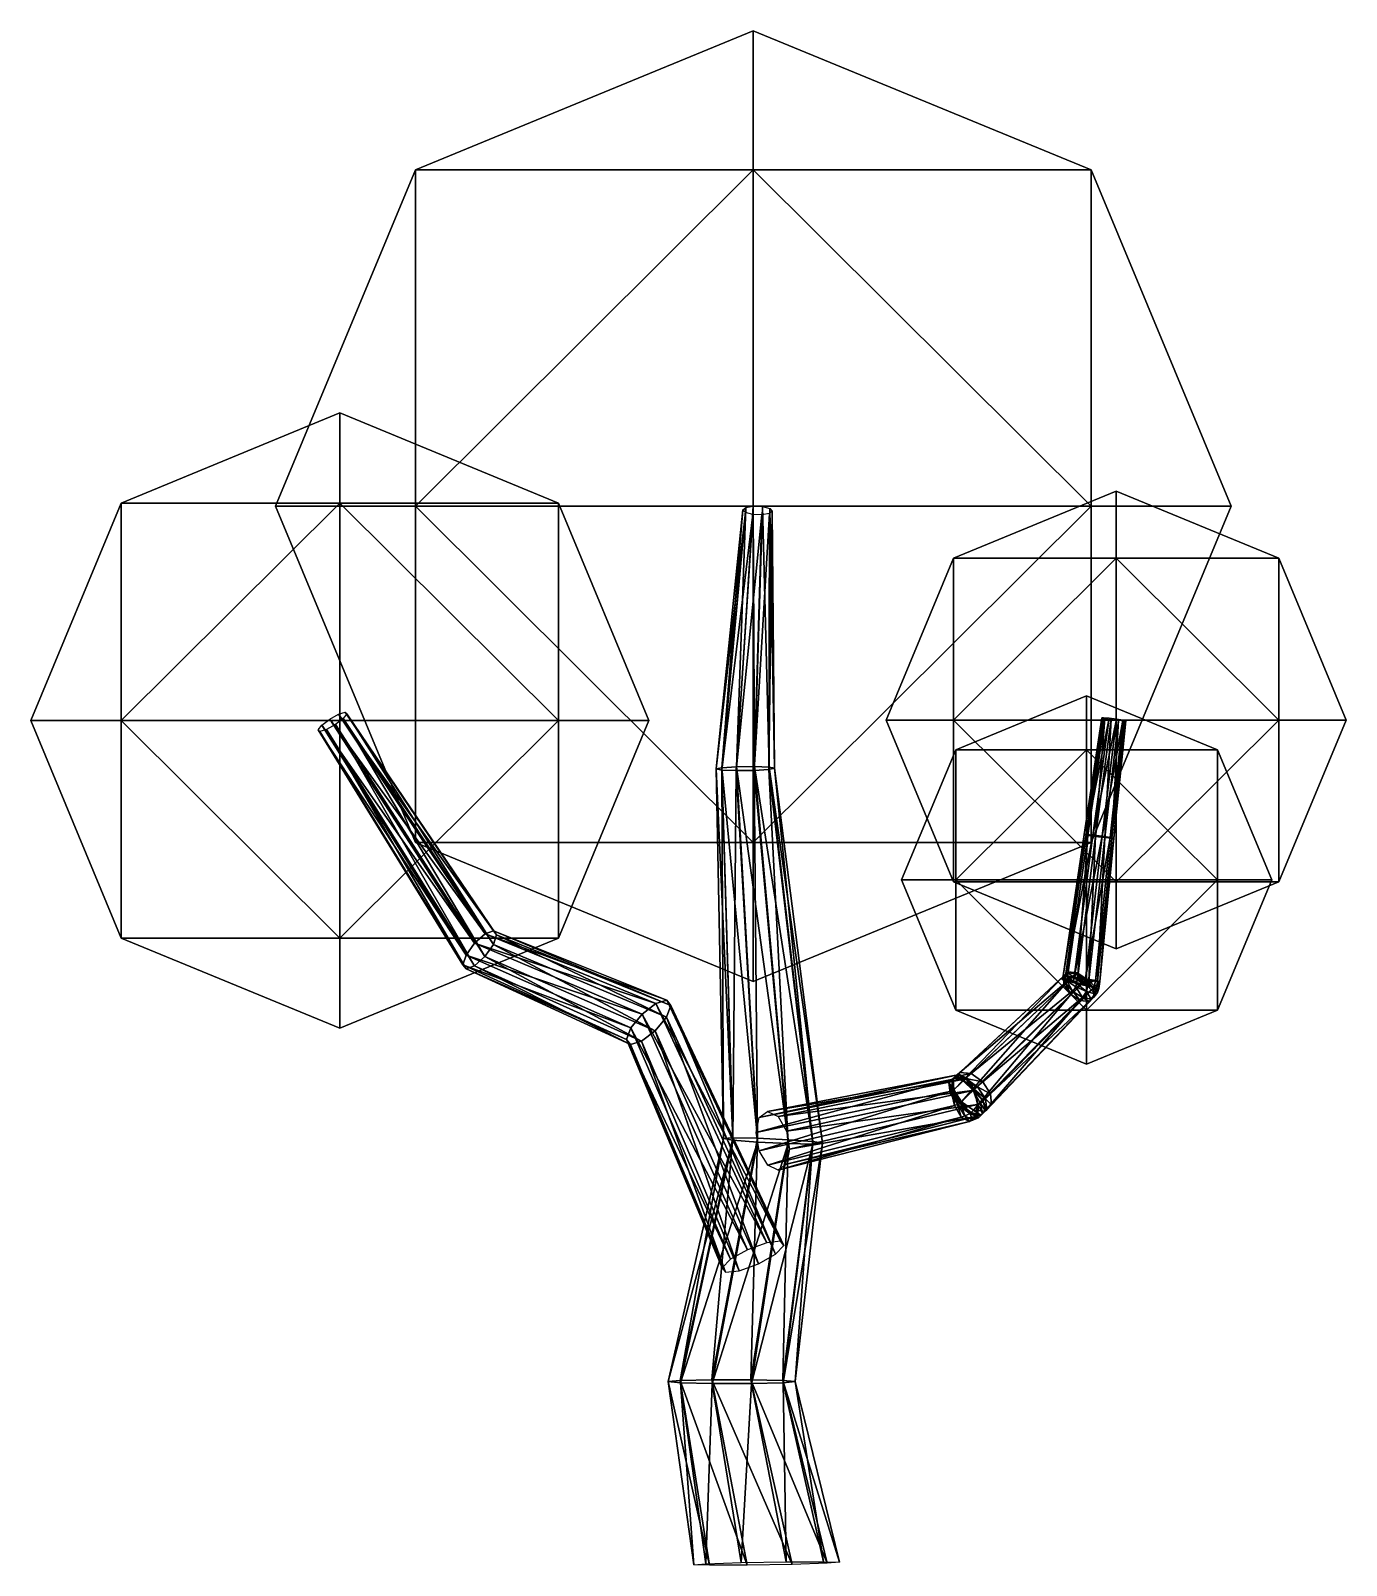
# Model space of a CAD drawing. Extents: x -367 to 291, y -1 to 768.
import ezdxf

# ---------------------------------------------------------------- set-up
doc = ezdxf.new("R2010")
doc.units = 0
for name, color, linetype in [('bark', 250, 'CONTINUOUS'), ('leaf', 250, 'CONTINUOUS'), ('leaf_2', 250, 'CONTINUOUS'), ('leaf_3', 250, 'CONTINUOUS'), ('leaf_4', 250, 'CONTINUOUS')]:
    doc.layers.add(name, color=color, linetype=linetype)

msp = doc.modelspace()

# ---------------------------------------------------------------- meshes
at = {"layer": 'bark'}
mesh = msp.add_polyface(dxfattribs=at)
corners = [(-46.694292, 279.501461, -34.268654), (-48.730269, 282.076161, -26.208783), (-135.556616, 316.898575, -73.412931), (-54.23833, 280.402304, -19.684315), (-139.771563, 315.282069, -67.787173), (-61.114585, 275.119244, -17.187373), (-144.995037, 310.629014, -65.482416), (-66.732536, 268.244933, -19.671705), (-149.23185, 304.716721, -67.378998), (-68.946319, 262.405122, -26.188381), (-150.863683, 299.803483, -72.752491), (-66.910343, 259.830422, -34.248252), (-61.402281, 261.504279, -40.77272), (-145.052283, 299.382498, -85.17616), (-54.526027, 266.787339, -43.269662), (-139.828808, 304.035552, -87.480917), (-48.908075, 273.66165, -40.785329), (-135.591996, 309.947846, -85.584334), (-133.960163, 314.861084, -80.210842), (-209.828663, 426.293356, -104.495889), (-213.110424, 425.262696, -100.526162), (-217.544409, 422.779166, -99.217875), (-221.436988, 419.791391, -101.070749), (-223.301326, 417.4406, -105.377048), (-149.26723, 297.765992, -79.550402), (-222.425311, 416.624714, -110.491914), (-219.14355, 417.655374, -114.461641), (-214.709564, 420.138904, -115.769928), (-210.816986, 423.126679, -113.917054), (-208.952647, 425.47747, -109.610755), (-15.705818, 213.186016, 4.089144), (-20.445278, 212.814352, -10.583766), (-23.9904, 397.885454, 20.951229), (-15.717396, 211.991358, -25.483125), (-21.258199, 397.347556, 12.104137), (-13.809579, 398.940566, 34.947015), (-21.14528, 398.49393, 29.676432), (-9.212335, 528.889821, -15.161852), (-10.704548, 527.688763, -19.310909), (-9.374743, 526.352347, -23.47337), (-13.992286, 397.085695, 6.514446), (-5.730861, 525.39104, -26.059316)]
mesh.append_faces([[corners[k] for k in face] for face in [(0, 1, 2), (1, 3, 4), (3, 5, 6), (5, 7, 8), (7, 9, 10), (11, 12, 13), (12, 14, 15), (14, 16, 17), (16, 0, 18), (18, 2, 19), (2, 4, 20), (4, 6, 21), (6, 8, 22), (8, 10, 23), (10, 24, 25), (24, 13, 26), (13, 15, 27), (15, 17, 28), (17, 18, 29), (30, 31, 32), (31, 33, 34), (35, 36, 37), (36, 32, 38), (32, 34, 39), (34, 40, 41), (0, 2, 18), (1, 4, 2), (3, 6, 4), (5, 8, 6), (7, 10, 8), (9, 24, 10), (11, 13, 24), (12, 15, 13), (14, 17, 15), (16, 18, 17), (18, 19, 29), (2, 20, 19), (4, 21, 20), (6, 22, 21), (8, 23, 22), (10, 25, 23), (24, 26, 25), (13, 27, 26), (15, 28, 27), (17, 29, 28), (30, 32, 36), (31, 34, 32), (33, 40, 34), (36, 38, 37), (32, 39, 38)]])
mesh = msp.add_polyface(dxfattribs=at)
corners = [(153.455697, 285.032189, 122.001706), (150.200201, 289.613369, 120.318336), (150.940947, 290.549868, 120.981275), (149.72098, 293.887641, 116.31297), (149.962045, 294.17031, 116.460789), (152.201081, 296.222379, 111.515522), (154.562454, 286.441677, 123.067693), (151.577453, 291.715595, 121.32703), (149.704535, 293.856748, 116.0342), (151.999655, 295.920117, 111.232909), (151.111404, 294.476686, 110.312691), (151.51242, 291.78689, 121.222136), (150.482554, 292.301614, 110.164327), (149.250066, 292.477728, 115.876364), (149.648502, 294.234658, 115.942857), (150.889884, 294.231723, 110.275157), (-3.309329, 212.964386, 12.931052), (-15.705818, 213.186016, 4.089144), (-21.14528, 398.49393, 29.676432), (29.126369, 210.451157, -11.76947), (24.398486, 211.274151, 3.129889), (2.480628, 398.792902, 29.160104), (12.009152, 212.234119, 12.564649), (-4.785285, 399.054763, 34.749796), (-13.809579, 398.940566, 34.947015), (-13.992286, 397.085695, 6.514446), (-4.967993, 397.199892, 6.317226), (-1.16474, 525.172028, -26.081004), (2.367708, 397.646528, 11.58781), (2.579515, 525.778966, -23.53015), (5.212828, 398.255004, 20.313013), (4.071728, 526.980024, -19.381094), (2.741923, 528.316439, -15.218633), (-0.901959, 529.277747, -12.632686), (-5.46808, 529.496759, -12.610998), (94.929515, 237.156839, 60.200175), (94.57313, 242.790816, 55.441524), (97.876557, 245.910769, 49.603086), (156.69319, 295.725793, 107.758454), (103.577997, 245.324982, 44.914946), (161.481474, 292.587561, 106.476838), (109.499696, 241.257206, 43.167813), (164.73697, 288.006381, 108.160209), (154.739116, 291.325819, 106.267829), (151.93608, 293.716306, 121.249406), (155.186059, 293.708623, 106.411175), (-3.328061, 211.03139, -34.917885), (11.99042, 210.301122, -35.284288), (24.386909, 210.079493, -26.44238), (-9.212335, 528.889821, -15.161852), (-21.258199, 397.347556, 12.104137), (-5.730861, 525.39104, -26.059316), (-9.374743, 526.352347, -23.47337)]
mesh.append_faces([[corners[k] for k in face] for face in [(0, 1, 2), (1, 3, 4), (3, 5, 4), (6, 2, 7), (2, 4, 8), (4, 9, 10), (7, 8, 11), (8, 10, 12), (11, 13, 14), (13, 12, 15), (16, 17, 18), (19, 20, 21), (20, 22, 23), (22, 16, 24), (25, 26, 27), (26, 28, 29), (28, 30, 31), (30, 21, 32), (21, 23, 33), (23, 24, 34), (35, 3, 1), (36, 5, 3), (37, 38, 5), (39, 40, 38), (41, 42, 40), (1, 4, 2), (5, 9, 4), (2, 8, 7), (4, 10, 8), (8, 13, 11), (8, 12, 13), (10, 43, 12), (11, 14, 44), (13, 15, 14), (12, 45, 15), (16, 18, 24), (46, 26, 25), (47, 28, 26), (48, 30, 28), (19, 21, 30), (20, 23, 21), (22, 24, 23), (24, 49, 34), (50, 51, 52), (25, 27, 51), (26, 29, 27), (28, 31, 29), (30, 32, 31), (21, 33, 32), (23, 34, 33)]])
mesh = msp.add_polyface(dxfattribs=at)
corners = [(152.201081, 296.222379, 111.515522), (156.69319, 295.725793, 107.758454), (156.275479, 295.130922, 107.294505), (161.481474, 292.587561, 106.476838), (161.156298, 292.104171, 106.149916), (151.999655, 295.920117, 111.232909), (155.260685, 293.338612, 106.347925), (160.567492, 290.877233, 105.654308), (151.111404, 294.476686, 110.312691), (154.739116, 291.325819, 106.267829), (166.884993, 291.508101, 119.719547), (162.588817, 292.031201, 123.583529), (170.575155, 363.490817, 124.44909), (156.87884, 292.87466, 124.167883), (165.966894, 364.04374, 124.915463), (151.93608, 293.716306, 121.249406), (161.978305, 364.619082, 122.566169), (149.648502, 294.234658, 115.942857), (160.132894, 364.997083, 118.298559), (150.889884, 294.231723, 110.275157), (161.135545, 365.033359, 113.742714), (155.186059, 293.708623, 106.411175), (164.603279, 364.714054, 110.638812), (160.896036, 292.865164, 105.826821), (169.21154, 364.161131, 110.172439), (165.838797, 292.023518, 108.745298), (173.200128, 363.585789, 112.521733), (168.126375, 291.505166, 114.051847), (175.04554, 363.207788, 116.789344), (174.042889, 363.171512, 121.345189), (177.451335, 422.294406, 125.130579), (173.770209, 422.745719, 125.503586), (170.584014, 423.213143, 123.626612), (169.109768, 423.518139, 120.2166), (169.910582, 423.544208, 116.576057), (172.680573, 423.281393, 114.095547), (176.361698, 422.83008, 113.72254), (179.547894, 422.362656, 115.599514), (181.02214, 422.05766, 119.009526), (180.221326, 422.031591, 122.65007)]
mesh.append_faces([[corners[k] for k in face] for face in [(0, 1, 2), (1, 3, 4), (5, 2, 6), (2, 4, 7), (8, 6, 9), (10, 11, 12), (11, 13, 14), (13, 15, 16), (15, 17, 18), (17, 19, 20), (19, 21, 22), (21, 23, 24), (23, 25, 26), (25, 27, 28), (27, 10, 29), (29, 12, 30), (12, 14, 31), (14, 16, 32), (16, 18, 33), (18, 20, 34), (20, 22, 35), (22, 24, 36), (24, 26, 37), (26, 28, 38), (28, 29, 39), (0, 2, 5), (1, 4, 2), (5, 6, 8), (2, 7, 6), (9, 23, 21), (10, 12, 29), (11, 14, 12), (13, 16, 14), (15, 18, 16), (17, 20, 18), (19, 22, 20), (21, 24, 22), (23, 26, 24), (25, 28, 26), (27, 29, 28), (29, 30, 39), (12, 31, 30), (14, 32, 31), (16, 33, 32), (18, 34, 33), (20, 35, 34), (22, 36, 35), (24, 37, 36), (26, 38, 37), (28, 39, 38)]])
mesh = msp.add_polyface(dxfattribs=at)
corners = [(-68.946319, 262.405122, -26.188381), (-66.910343, 259.830422, -34.248252), (-149.26723, 297.765992, -79.550402), (-2.465185, 223.310735, -4.595703), (1.727536, 226.364716, -12.331848), (97.739756, 244.940729, 48.197864), (6.918338, 223.791588, -19.626735), (101.826507, 242.845525, 42.272031), (95.209289, 229.302832, 59.733635), (93.650091, 236.570884, 58.989729), (94.623269, 236.909393, 59.494732), (94.616643, 242.544029, 54.583457), (94.865395, 242.624958, 54.67291), (96.775685, 229.846477, 60.594473), (94.742808, 237.022186, 59.503194), (97.409578, 244.81002, 47.970779), (95.757298, 244.049117, 47.137695), (98.304379, 230.599985, 61.294559), (93.723268, 236.026087, 58.991782), (93.76991, 242.159297, 54.095753), (92.499772, 240.908645, 53.458777), (94.781264, 243.080048, 46.647798), (97.984417, 230.297345, 61.133393), (93.103021, 235.462018, 58.458726), (92.472991, 240.885672, 53.386432), (97.112983, 229.510063, 60.429669), (94.929515, 237.156839, 60.200175), (94.57313, 242.790816, 55.441524), (95.463541, 243.709373, 47.150231), (97.876557, 245.910769, 49.603086), (-15.717396, 211.991358, -25.483125), (-3.328061, 211.03139, -34.917885), (-13.992286, 397.085695, 6.514446), (11.99042, 210.301122, -35.284288), (-4.967993, 397.199892, 6.317226), (24.386909, 210.079493, -26.44238), (2.367708, 397.646528, 11.58781), (29.126369, 210.451157, -11.76947), (5.212828, 398.255004, 20.313013), (9.888065, 159.299883, -0.295172), (-48.730269, 282.076161, -26.208783), (-46.694292, 279.501461, -34.268654), (8.208969, 161.472721, 9.844772), (-54.23833, 280.402304, -19.684315), (1.253961, 160.657753, 17.678253), (-61.114585, 275.119244, -17.187373), (-8.320382, 157.166271, 20.213147), (-66.732536, 268.244933, -19.671705), (-2.886712, 150.134822, -12.600402), (-48.908075, 273.66165, -40.785329), (-54.526027, 266.787339, -43.269662), (5.649892, 154.969192, -8.868466), (-4.058349, 215.796162, 0.626756), (105.315895, 237.058715, 39.069424), (99.945859, 241.969799, 41.28676), (99.69629, 241.710893, 41.160406), (100.932385, 242.854564, 42.13214), (98.809584, 231.160826, 62.061396)]
mesh.append_faces([[corners[k] for k in face] for face in [(0, 1, 2), (3, 4, 5), (4, 6, 7), (8, 9, 10), (9, 11, 12), (11, 5, 12), (13, 10, 14), (10, 12, 14), (12, 15, 16), (17, 14, 18), (14, 19, 20), (19, 16, 21), (22, 18, 23), (18, 20, 24), (20, 21, 24), (25, 23, 26), (23, 24, 27), (24, 28, 29), (30, 31, 32), (31, 33, 34), (33, 35, 36), (35, 37, 38), (39, 40, 41), (42, 43, 40), (44, 45, 43), (46, 47, 45), (48, 49, 50), (51, 41, 49), (52, 11, 9), (3, 5, 11), (4, 7, 5), (6, 53, 7), (8, 10, 13), (9, 12, 10), (5, 15, 12), (13, 14, 17), (12, 19, 14), (12, 16, 19), (15, 54, 16), (17, 18, 22), (14, 20, 18), (19, 21, 20), (16, 55, 21), (22, 23, 25), (18, 24, 23), (21, 28, 24), (21, 56, 28), (25, 26, 57), (23, 27, 26), (24, 29, 27)]])
mesh = msp.add_polyface(dxfattribs=at)
corners = [(97.739756, 244.940729, 48.197864), (101.826507, 242.845525, 42.272031), (101.284027, 242.62996, 41.948325), (105.315895, 237.058715, 39.069424), (105.008834, 236.917488, 38.905922), (106.875093, 229.790663, 39.81333), (107.16125, 229.854572, 40.005663), (97.409578, 244.81002, 47.970779), (99.945859, 241.969799, 41.28676), (104.735703, 236.715571, 38.777808), (103.094224, 225.345758, 58.785607), (98.304379, 230.599985, 61.294559), (97.984417, 230.297345, 61.133393), (95.757298, 244.049117, 47.137695), (99.69629, 241.710893, 41.160406), (108.297275, 230.293371, 40.569173), (109.628628, 231.59541, 41.234211), (103.655606, 225.910603, 59.065587), (97.112983, 229.510063, 60.429669), (94.781264, 243.080048, 46.647798), (100.932385, 242.854564, 42.13214), (105.367479, 237.324152, 39.0926), (106.790608, 238.647753, 40.248898), (110.800569, 232.695799, 42.21984), (110.852124, 226.712852, 46.767216), (111.4306, 227.272145, 47.292134), (102.971206, 225.303252, 58.546427), (98.809584, 231.160826, 62.061396), (95.463541, 243.709373, 47.150231), (103.577997, 245.324982, 44.914946), (109.499696, 241.257206, 43.167813), (113.379765, 235.261193, 45.029034), (113.73615, 229.627216, 49.787685), (110.432724, 226.507263, 55.626123), (104.731283, 227.09305, 60.314263), (158.243981, 281.893957, 120.720091), (153.455697, 285.032189, 122.001706), (94.929515, 237.156839, 60.200175), (150.200201, 289.613369, 120.318336), (94.57313, 242.790816, 55.441524), (149.72098, 293.887641, 116.31297), (97.876557, 245.910769, 49.603086), (152.201081, 296.222379, 111.515522), (156.69319, 295.725793, 107.758454), (161.481474, 292.587561, 106.476838), (164.73697, 288.006381, 108.160209), (165.216191, 283.732109, 112.165575), (162.73609, 281.39737, 116.963023)]
mesh.append_faces([[corners[k] for k in face] for face in [(0, 1, 2), (1, 3, 4), (3, 5, 6), (7, 2, 8), (2, 4, 9), (4, 6, 9), (10, 11, 12), (13, 8, 14), (8, 9, 14), (9, 15, 16), (17, 12, 18), (19, 14, 20), (14, 21, 22), (21, 16, 23), (16, 24, 25), (26, 18, 27), (28, 20, 29), (20, 22, 30), (22, 23, 31), (23, 25, 32), (33, 34, 35), (34, 27, 36), (27, 37, 38), (37, 39, 40), (39, 41, 42), (41, 29, 43), (29, 30, 44), (30, 31, 45), (31, 32, 46), (32, 33, 47), (0, 2, 7), (1, 4, 2), (3, 6, 4), (2, 9, 8), (6, 15, 9), (9, 21, 14), (9, 16, 21), (15, 24, 16), (14, 22, 20), (21, 23, 22), (16, 25, 23), (28, 29, 41), (20, 30, 29), (22, 31, 30), (23, 32, 31), (33, 35, 47), (34, 36, 35), (27, 38, 36), (31, 46, 45), (32, 47, 46)]])
mesh = msp.add_polyface(dxfattribs=at)
corners = [(162.73609, 281.39737, 116.963023), (158.243981, 281.893957, 120.720091), (159.443272, 283.414926, 121.923104), (153.455697, 285.032189, 122.001706), (154.562454, 286.441677, 123.067693), (161.481474, 292.587561, 106.476838), (164.73697, 288.006381, 108.160209), (164.777805, 287.99598, 108.236334), (165.216191, 283.732109, 112.165575), (165.756707, 284.375538, 112.75682), (163.719096, 282.625731, 117.984701), (161.321575, 286.409694, 123.475883), (156.014768, 288.871073, 124.1695), (161.156298, 292.104171, 106.149916), (165.004807, 288.032711, 108.496778), (166.877725, 285.891558, 113.789608), (165.470855, 285.27162, 119.511117), (162.060246, 289.090221, 123.567111), (156.405473, 290.492978, 124.15974), (151.577453, 291.715595, 121.32703), (151.51242, 291.78689, 121.222136), (155.260685, 293.338612, 106.347925), (160.567492, 290.877233, 105.654308), (160.393889, 289.923062, 105.6752), (165.286942, 288.62915, 108.612804), (167.549296, 287.938312, 113.958576), (166.316808, 288.114426, 119.670613), (162.588817, 292.031201, 123.583529), (156.87884, 292.87466, 124.167883), (151.93608, 293.716306, 121.249406), (150.482554, 292.301614, 110.164327), (154.739116, 291.325819, 106.267829), (155.186059, 293.708623, 106.411175), (160.896036, 292.865164, 105.826821), (165.838797, 292.023518, 108.745298), (168.126375, 291.505166, 114.051847), (166.884993, 291.508101, 119.719547), (150.940947, 290.549868, 120.981275)]
mesh.append_faces([[corners[k] for k in face] for face in [(0, 1, 2), (1, 3, 4), (5, 6, 7), (6, 8, 9), (8, 0, 10), (10, 2, 11), (2, 4, 12), (13, 7, 14), (7, 9, 15), (9, 10, 16), (16, 11, 17), (11, 12, 18), (12, 19, 20), (21, 22, 23), (22, 14, 24), (14, 15, 25), (15, 16, 26), (26, 17, 27), (17, 18, 28), (18, 20, 29), (30, 31, 32), (31, 23, 33), (23, 24, 34), (24, 25, 35), (25, 26, 36), (0, 2, 10), (1, 4, 2), (3, 37, 4), (5, 7, 13), (6, 9, 7), (8, 10, 9), (10, 11, 16), (2, 12, 11), (4, 19, 12), (13, 14, 22), (7, 15, 14), (9, 16, 15), (16, 17, 26), (11, 18, 17), (12, 20, 18), (21, 23, 31), (22, 24, 23), (14, 25, 24), (15, 26, 25), (26, 27, 36), (17, 28, 27), (18, 29, 28), (23, 34, 33), (24, 35, 34), (25, 36, 35)]])
mesh = msp.add_polyface(dxfattribs=at)
corners = [(9.888065, 159.299883, -0.295172), (8.208969, 161.472721, 9.844772), (-48.730269, 282.076161, -26.208783), (1.253961, 160.657753, 17.678253), (-54.23833, 280.402304, -19.684315), (-8.320382, 157.166271, 20.213147), (-61.114585, 275.119244, -17.187373), (-16.856986, 152.331901, 16.481211), (-66.732536, 268.244933, -19.671705), (-21.095159, 148.001209, 7.907917), (-68.946319, 262.405122, -26.188381), (-19.416063, 145.828372, -2.232027), (-66.910343, 259.830422, -34.248252), (-12.461055, 146.64334, -10.065508), (-61.402281, 261.504279, -40.77272), (-2.886712, 150.134822, -12.600402), (-54.526027, 266.787339, -43.269662), (5.649892, 154.969192, -8.868466), (-48.908075, 273.66165, -40.785329), (-46.694292, 279.501461, -34.268654), (-8.566949, -0.826484, 34.696577), (-27.373906, -0.893715, 21.723483), (-42.125424, 91.718603, 39.633077), (-35.27486, -0.619577, 0.452757), (-48.097091, 91.143467, 20.975674), (-29.251914, -0.108782, -20.990906), (-41.934291, 90.557246, 1.932656), (-11.605629, 0.443564, -34.416757), (-25.991004, 90.183856, -10.222192), (10.923713, 0.826484, -34.696577), (-6.357023, 90.16592, -10.846132), (29.73067, 0.893715, -21.723483), (9.468137, 90.510288, 0.299161), (37.631623, 0.619577, -0.452757), (15.439804, 91.085424, 18.956564), (31.608677, 0.108782, 20.990906), (9.277004, 91.671645, 37.999582), (13.962393, -0.443564, 34.416757), (-6.666283, 92.045035, 50.15443), (-26.300264, 92.062971, 50.77837), (-15.705818, 213.186016, 4.089144), (-20.445278, 212.814352, -10.583766), (-15.717396, 211.991358, -25.483125), (-3.328061, 211.03139, -34.917885), (11.99042, 210.301122, -35.284288), (24.386909, 210.079493, -26.44238), (29.126369, 210.451157, -11.76947), (24.398486, 211.274151, 3.129889), (12.009152, 212.234119, 12.564649), (-3.309329, 212.964386, 12.931052)]
mesh.append_faces([[corners[k] for k in face] for face in [(0, 1, 2), (1, 3, 4), (3, 5, 6), (5, 7, 8), (7, 9, 10), (9, 11, 12), (11, 13, 14), (13, 15, 16), (15, 17, 18), (17, 0, 19), (20, 21, 22), (21, 23, 24), (23, 25, 26), (25, 27, 28), (27, 29, 30), (29, 31, 32), (31, 33, 34), (33, 35, 36), (35, 37, 38), (37, 20, 39), (39, 22, 40), (22, 24, 41), (24, 26, 42), (26, 28, 43), (28, 30, 44), (30, 32, 45), (32, 34, 46), (34, 36, 47), (36, 38, 48), (38, 39, 49), (20, 22, 39), (21, 24, 22), (23, 26, 24), (25, 28, 26), (27, 30, 28), (29, 32, 30), (31, 34, 32), (33, 36, 34), (35, 38, 36), (37, 39, 38), (39, 40, 49), (22, 41, 40), (24, 42, 41), (26, 43, 42), (28, 44, 43), (30, 45, 44), (32, 46, 45), (34, 47, 46), (36, 48, 47), (38, 49, 48)]])
mesh = msp.add_polyface(dxfattribs=at)
corners = [(6.953555, 196.900793, -10.021388), (1.762753, 199.47392, -2.726501), (98.698677, 223.516022, 56.531028), (-2.44342, 206.691309, 1.340728), (95.209289, 229.302832, 59.733635), (-4.058349, 215.796162, 0.626756), (93.650091, 236.570884, 58.989729), (-2.465185, 223.310735, -4.595703), (94.616643, 242.544029, 54.583457), (6.918338, 223.791588, -19.626735), (11.12451, 216.5742, -23.693964), (105.315895, 237.058715, 39.069424), (12.739439, 207.469347, -22.979992), (106.875093, 229.790663, 39.81333), (11.146276, 199.954774, -17.757533), (105.908541, 223.817518, 44.219602), (102.785428, 221.420819, 50.605195), (100.500492, 224.134004, 57.55207), (96.775685, 229.846477, 60.594473), (106.919124, 224.139007, 44.827486), (104.374941, 221.953945, 51.529617), (103.094224, 225.345758, 58.785607), (98.304379, 230.599985, 61.294559), (107.16125, 229.854572, 40.005663), (109.270173, 225.15626, 45.976615), (107.282785, 223.26644, 52.934673), (103.655606, 225.910603, 59.065587), (108.297275, 230.293371, 40.569173), (110.852124, 226.712852, 46.767216), (108.570633, 224.541449, 53.578196), (102.971206, 225.303252, 58.546427), (108.440049, 224.448443, 53.528335), (104.731283, 227.09305, 60.314263), (111.4306, 227.272145, 47.292134), (110.432724, 226.507263, 55.626123), (-16.856986, 152.331901, 16.481211), (-68.946319, 262.405122, -26.188381), (-66.732536, 268.244933, -19.671705), (-21.095159, 148.001209, 7.907917), (-66.910343, 259.830422, -34.248252), (-19.416063, 145.828372, -2.232027), (-61.402281, 261.504279, -40.77272), (-12.461055, 146.64334, -10.065508), (-54.526027, 266.787339, -43.269662), (97.984417, 230.297345, 61.133393), (97.112983, 229.510063, 60.429669), (98.809584, 231.160826, 62.061396), (113.73615, 229.627216, 49.787685)]
mesh.append_faces([[corners[k] for k in face] for face in [(0, 1, 2), (1, 3, 4), (3, 5, 6), (5, 7, 8), (9, 10, 11), (10, 12, 13), (12, 14, 15), (14, 0, 16), (16, 2, 17), (2, 4, 18), (13, 15, 19), (15, 16, 20), (20, 17, 21), (17, 18, 22), (23, 19, 24), (19, 20, 25), (25, 21, 26), (27, 24, 28), (24, 25, 29), (29, 26, 30), (28, 29, 31), (31, 30, 32), (33, 31, 34), (35, 36, 37), (38, 39, 36), (40, 41, 39), (42, 43, 41), (0, 2, 16), (1, 4, 2), (3, 6, 4), (10, 13, 11), (12, 15, 13), (14, 16, 15), (16, 17, 20), (2, 18, 17), (13, 19, 23), (15, 20, 19), (20, 21, 25), (17, 22, 21), (23, 24, 27), (19, 25, 24), (25, 26, 29), (21, 44, 26), (24, 29, 28), (29, 30, 31), (26, 45, 30), (28, 31, 33), (31, 32, 34), (30, 46, 32), (33, 34, 47)]])
at = {"layer": 'leaf'}
mesh = msp.add_polyface(dxfattribs=at)
corners = [(-367.269304, 422.130004, -108.569812), (-212.480563, 422.130004, 46.21893), (-57.691821, 422.130004, -108.569812), (-212.480563, 422.130004, -263.358553), (-212.480563, 576.148652, -108.569812), (-212.480563, 268.111355, -108.569812), (-212.480563, 531.037635, 0.882357), (-321.932732, 422.130004, 0.882357), (-321.932732, 531.037635, -108.569812), (-103.028394, 531.037635, -108.569812), (-103.028394, 422.130004, 0.882357), (-212.480563, 531.037635, -218.021981), (-103.028394, 422.130004, -218.021981), (-321.932732, 422.130004, -218.021981), (-321.932732, 313.222373, -108.569812), (-212.480563, 313.222373, 0.882357), (-103.028394, 313.222373, -108.569812), (-212.480563, 313.222373, -218.021981)]
mesh.append_faces([[corners[k] for k in face] for face in [(4, 6, 8), (6, 1, 7), (7, 8, 6), (8, 7, 0), (4, 9, 6), (9, 2, 10), (10, 6, 9), (6, 10, 1), (4, 11, 9), (11, 3, 12), (12, 9, 11), (9, 12, 2), (4, 8, 11), (8, 0, 13), (13, 11, 8), (11, 13, 3), (5, 14, 15), (14, 0, 7), (7, 15, 14), (15, 7, 1), (5, 15, 16), (15, 1, 10), (10, 16, 15), (16, 10, 2), (5, 16, 17), (16, 2, 12), (12, 17, 16), (17, 12, 3), (5, 17, 14), (17, 3, 13), (13, 14, 17), (14, 13, 0)]])
at = {"layer": 'leaf_2'}
mesh = msp.add_polyface(dxfattribs=at)
corners = [(68.775729, 342.296317, 16.882314), (161.448215, 342.296317, 109.5548), (254.1207, 342.296317, 16.882314), (161.448215, 342.296317, -75.790171), (161.448215, 434.507745, 16.882314), (161.448215, 250.084889, 16.882314), (161.448215, 407.499643, 82.411657), (95.918872, 342.296317, 82.411657), (95.918872, 407.499643, 16.882314), (226.977557, 407.499643, 16.882314), (226.977557, 342.296317, 82.411657), (161.448215, 407.499643, -48.647028), (226.977557, 342.296317, -48.647028), (95.918872, 342.296317, -48.647028), (95.918872, 277.092991, 16.882314), (161.448215, 277.092991, 82.411657), (226.977557, 277.092991, 16.882314), (161.448215, 277.092991, -48.647028)]
mesh.append_faces([[corners[k] for k in face] for face in [(4, 6, 8), (6, 1, 7), (7, 8, 6), (8, 7, 0), (4, 9, 6), (9, 2, 10), (10, 6, 9), (6, 10, 1), (4, 11, 9), (11, 3, 12), (12, 9, 11), (9, 12, 2), (4, 8, 11), (8, 0, 13), (13, 11, 8), (11, 13, 3), (5, 14, 15), (14, 0, 7), (7, 15, 14), (15, 7, 1), (5, 15, 16), (15, 1, 10), (10, 16, 15), (16, 10, 2), (5, 16, 17), (16, 2, 12), (12, 17, 16), (17, 12, 3), (5, 17, 14), (17, 3, 13), (13, 14, 17), (14, 13, 0)]])
at = {"layer": 'leaf_3'}
mesh = msp.add_polyface(dxfattribs=at)
corners = [(61.131723, 422.395187, 123.735118), (176.298889, 422.395187, 238.902285), (291.466056, 422.395187, 123.735118), (176.298889, 422.395187, 8.567951), (176.298889, 536.989383, 123.735118), (176.298889, 307.800992, 123.735118), (176.298889, 503.42552, 205.170603), (94.863405, 422.395187, 205.170603), (94.863405, 503.42552, 123.735118), (257.734374, 503.42552, 123.735118), (257.734374, 422.395187, 205.170603), (176.298889, 503.42552, 42.299633), (257.734374, 422.395187, 42.299633), (94.863405, 422.395187, 42.299633), (94.863405, 341.364854, 123.735118), (176.298889, 341.364854, 205.170603), (257.734374, 341.364854, 123.735118), (176.298889, 341.364854, 42.299633)]
mesh.append_faces([[corners[k] for k in face] for face in [(4, 6, 8), (6, 1, 7), (7, 8, 6), (8, 7, 0), (4, 9, 6), (9, 2, 10), (10, 6, 9), (6, 10, 1), (4, 11, 9), (11, 3, 12), (12, 9, 11), (9, 12, 2), (4, 8, 11), (8, 0, 13), (13, 11, 8), (11, 13, 3), (5, 14, 15), (14, 0, 7), (7, 15, 14), (15, 7, 1), (5, 15, 16), (15, 1, 10), (10, 16, 15), (16, 10, 2), (5, 16, 17), (16, 2, 12), (12, 17, 16), (17, 12, 3), (5, 17, 14), (17, 3, 13), (13, 14, 17), (14, 13, 0)]])
at = {"layer": 'leaf_4'}
mesh = msp.add_polyface(dxfattribs=at)
corners = [(-244.756496, 529.496759), (-5.46808, 529.496759, 239.288416), (233.820337, 529.496759), (-5.46808, 529.496759, -239.288416), (-5.46808, 767.594686), (-5.46808, 291.398832), (-5.46808, 697.857417, 169.202462), (-174.670542, 529.496759, 169.202462), (-174.670542, 697.857417), (163.734382, 697.857417), (163.734382, 529.496759, 169.202462), (-5.46808, 697.857417, -169.202462), (163.734382, 529.496759, -169.202462), (-174.670542, 529.496759, -169.202462), (-174.670542, 361.1361), (-5.46808, 361.1361, 169.202462), (163.734382, 361.1361), (-5.46808, 361.1361, -169.202462)]
mesh.append_faces([[corners[k] for k in face] for face in [(4, 6, 8), (6, 1, 7), (7, 8, 6), (8, 7, 0), (4, 9, 6), (9, 2, 10), (10, 6, 9), (6, 10, 1), (4, 11, 9), (11, 3, 12), (12, 9, 11), (9, 12, 2), (4, 8, 11), (8, 0, 13), (13, 11, 8), (11, 13, 3), (5, 14, 15), (14, 0, 7), (7, 15, 14), (15, 7, 1), (5, 15, 16), (15, 1, 10), (10, 16, 15), (16, 10, 2), (5, 16, 17), (16, 2, 12), (12, 17, 16), (17, 12, 3), (5, 17, 14), (17, 3, 13), (13, 14, 17), (14, 13, 0)]])

doc.saveas('drawing.dxf')
